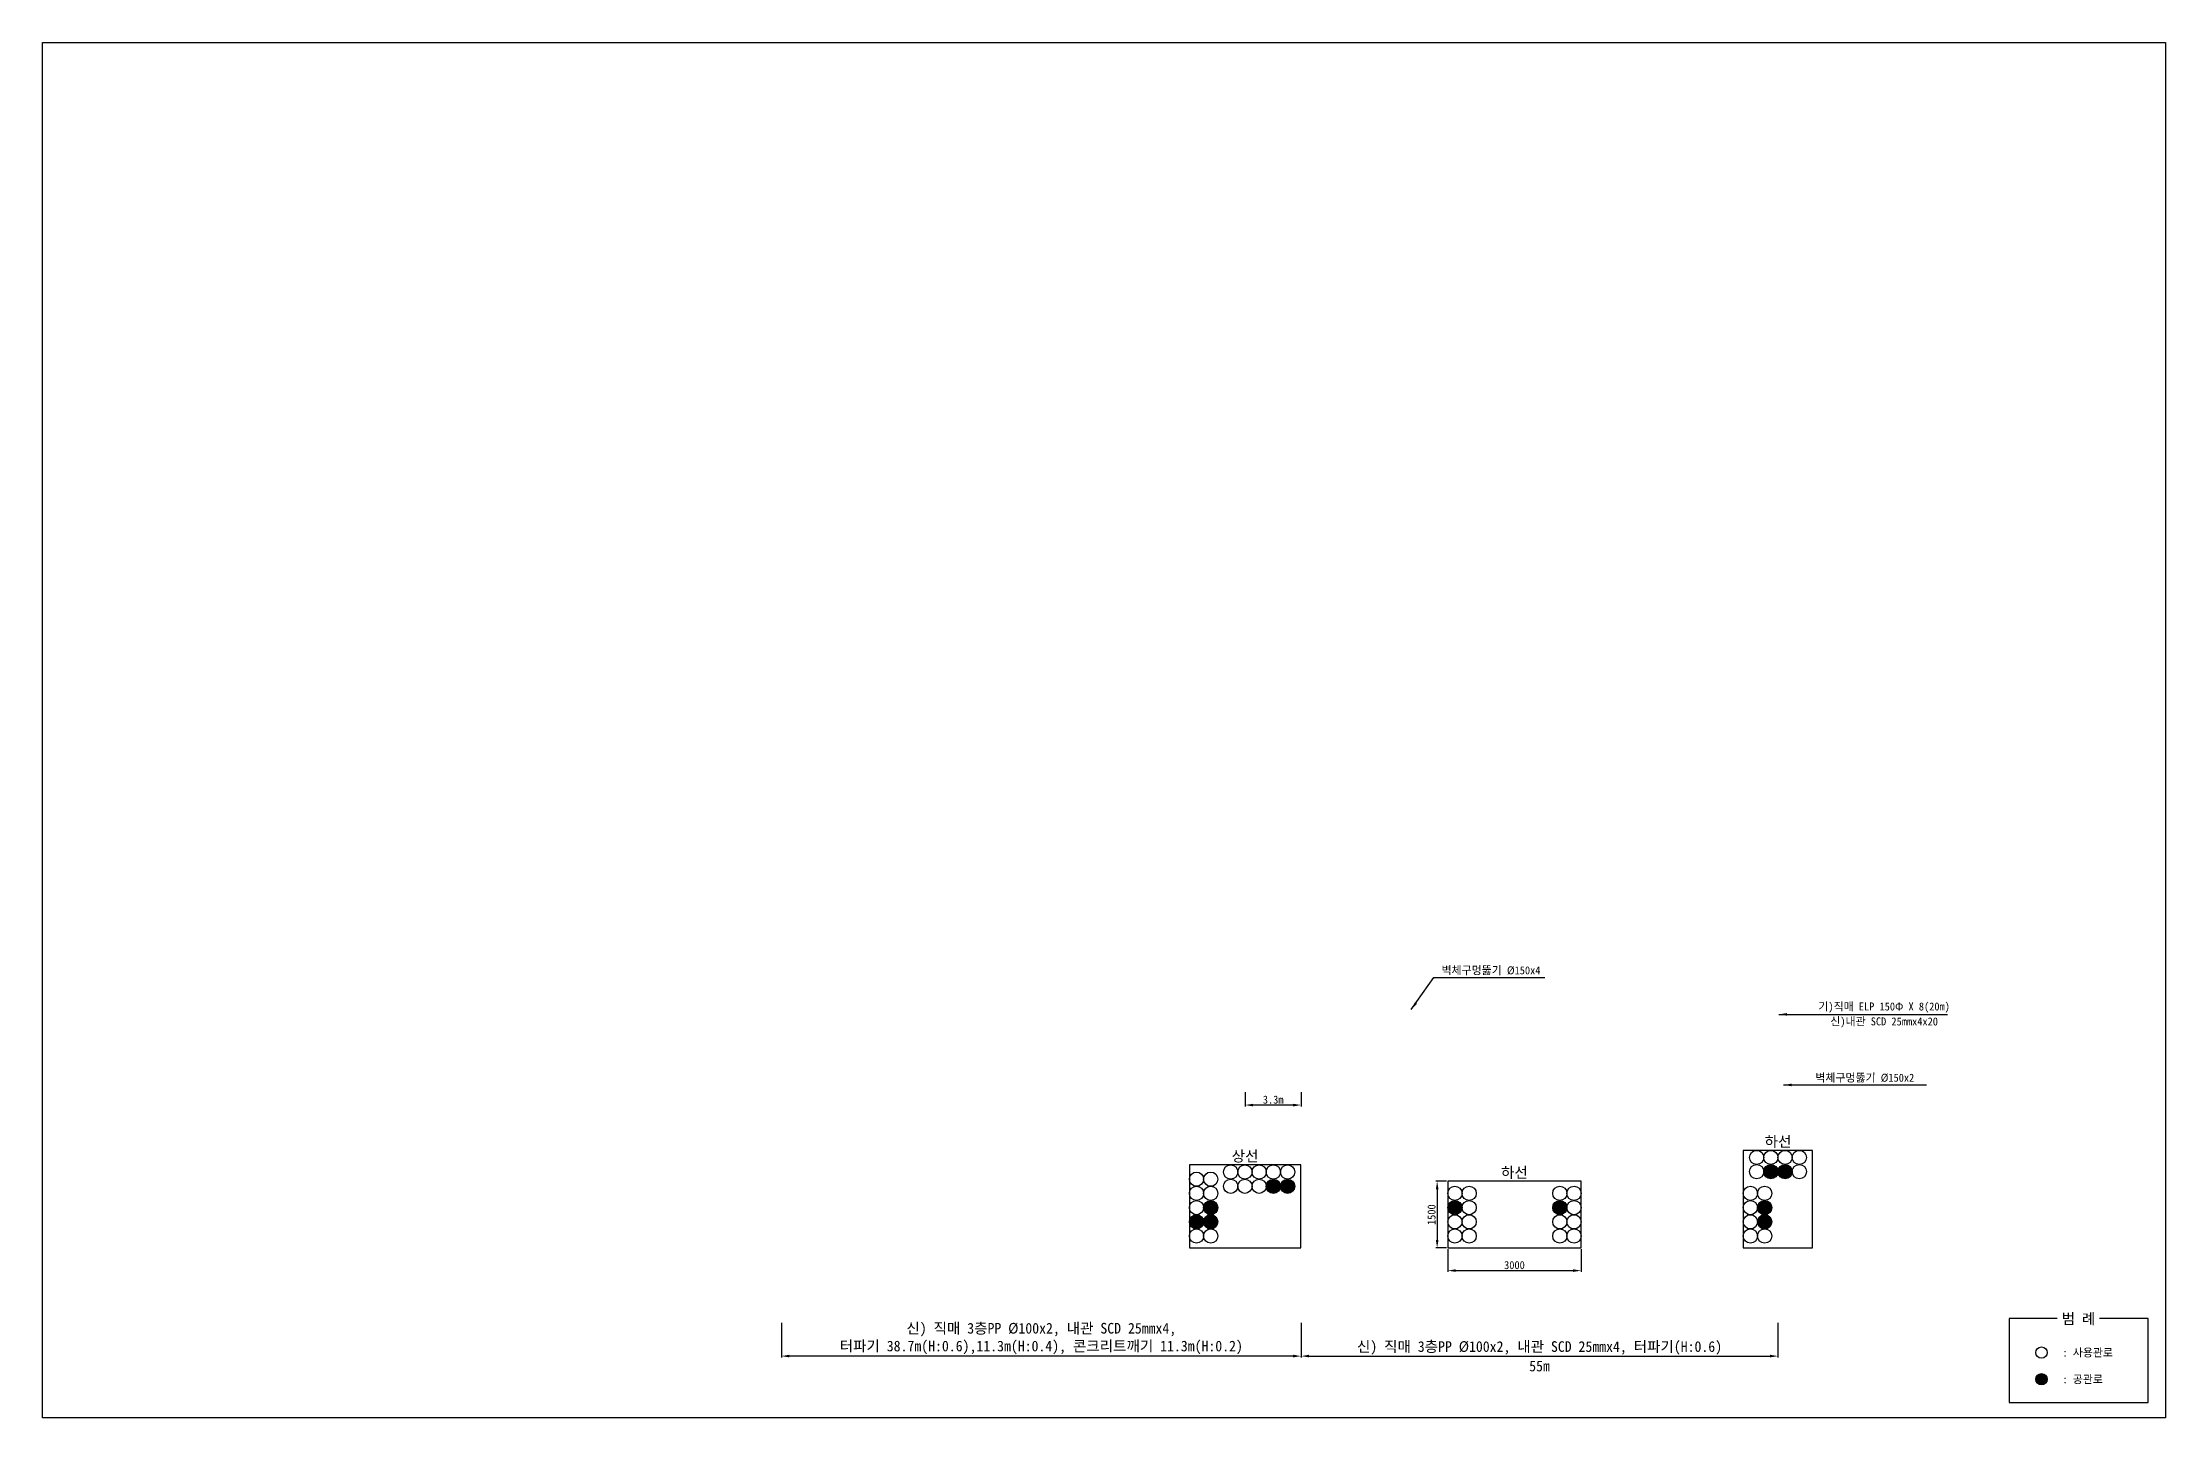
# Model space of a CAD drawing. Extents: x 60896 to 61431, y 63196 to 63294.
# Drawn here: x 60896.4 to 61015.8, y 63196.1 to 63274.4 of the extents above; entities that cross this region are included whole.
import ezdxf
from ezdxf.enums import TextEntityAlignment as Align

# ---------------------------------------------------------------- set-up
doc = ezdxf.new("R2010")
doc.units = 0
for name, color, linetype in [('TX-PAPR', 2, 'Continuous'), ('TZ-DIMS', 1, 'Continuous'), ('TZ-LEAL', 1, 'Continuous'), ('TZ-LEAT', 3, 'Continuous'), ('TZ-LINE', 7, 'Continuous'), ('TZ-TEX2', 3, 'Continuous'), ('TZ-TEXT', 6, 'Continuous')]:
    doc.layers.add(name, color=color, linetype=linetype)
doc.styles.get("Standard").update_dxf_attribs({"font": 'GulimChe.ttf'})
doc.dimstyles.new('D150', dxfattribs={"dimscale": 0.15, "dimtxt": 3, "dimasz": 3, "dimexe": 0.5, "dimexo": 0.5, "dimgap": 0.5, "dimtad": 1, "dimdec": 0, "dimzin": 1, "dimdsep": 46, "dimlunit": 6, "dimtxsty": 'Standard', "dimcen": 1, "dimclrd": 1, "dimclre": 1, "dimclrt": 3, "dimadec": 0, "dimazin": 0, "dimtfac": 1, "dimtdec": 0, "dimtix": 1, "dimtmove": 2, "dimatfit": 3, "dimfxl": 0, "dimtvp": 2, "dimlwd": -1, "dimlwe": -1, "dimarcsym": 0})

# ---------------------------------------------------------------- blocks, each defined once
blk = doc.blocks.new('*D6')
at = {"layer": 'Defpoints', "color": 0, "ltscale": 2}
for p in [(60975.43, 63210.35), (60974.83, 63206.6), (60975.43, 63206.6)]:
    blk.add_point(p, dxfattribs=at)
at = {"layer": 'TZ-DIMS', "color": 1, "ltscale": 2}
for p, q in [((60975.35, 63210.35), (60974.76, 63210.35)), ((60974.83, 63209.9), (60974.83, 63207.05)), ((60975.35, 63206.6), (60974.76, 63206.6))]:
    blk.add_line(p, q, dxfattribs=at)
for points in [[(60974.76, 63209.9), (60974.91, 63209.9), (60974.83, 63210.35)], [(60974.76, 63207.05), (60974.91, 63207.05), (60974.83, 63206.6)]]:
    blk.add_solid(points, dxfattribs=at)
at = {"layer": 'TZ-DIMS', "color": 3, "ltscale": 2, "insert": (60974.52, 63208.47), "char_height": 0.45, "attachment_point": 5, "rotation": 90}
blk.add_mtext('1500', dxfattribs=at)
blk = doc.blocks.new('*D7')
at = {"layer": 'Defpoints', "color": 0, "ltscale": 2}
for p in [(60975.43, 63206.6), (60982.93, 63206.6), (60982.93, 63205.32)]:
    blk.add_point(p, dxfattribs=at)
at = {"layer": 'TZ-DIMS', "color": 1, "ltscale": 2}
for p, q in [((60975.43, 63206.52), (60975.43, 63205.25)), ((60982.93, 63206.52), (60982.93, 63205.25)), ((60975.88, 63205.32), (60982.48, 63205.32))]:
    blk.add_line(p, q, dxfattribs=at)
for points in [[(60975.88, 63205.4), (60975.88, 63205.25), (60975.43, 63205.32)], [(60982.48, 63205.4), (60982.48, 63205.25), (60982.93, 63205.32)]]:
    blk.add_solid(points, dxfattribs=at)
at = {"layer": 'TZ-DIMS', "color": 3, "ltscale": 2, "insert": (60979.18, 63205.63), "char_height": 0.45, "attachment_point": 5}
blk.add_mtext('3000', dxfattribs=at)
blk = doc.blocks.new('*D3')
at = {"layer": 'Defpoints', "color": 0, "ltscale": 2}
for p in [(60964.03, 63215.44), (60967.18, 63215.44), (60964.03, 63214.64)]:
    blk.add_point(p, dxfattribs=at)
at = {"layer": 'TZ-DIMS', "color": 1, "ltscale": 2}
for p, q in [((60964.03, 63215.37), (60964.03, 63214.56)), ((60967.18, 63215.37), (60967.18, 63214.56)), ((60966.73, 63214.64), (60964.48, 63214.64))]:
    blk.add_line(p, q, dxfattribs=at)
for points in [[(60964.48, 63214.71), (60964.48, 63214.56), (60964.03, 63214.64)], [(60966.73, 63214.71), (60966.73, 63214.56), (60967.18, 63214.64)]]:
    blk.add_solid(points, dxfattribs=at)
at = {"layer": 'TZ-DIMS', "color": 3, "ltscale": 2, "insert": (60965.61, 63214.94), "char_height": 0.45, "width": 0.2959, "attachment_point": 5}
blk.add_mtext('3.3m', dxfattribs=at)
blk = doc.blocks.new('*D4')
at = {"layer": 'Defpoints', "color": 0, "ltscale": 2}
for p in [(60967.18, 63202.45), (60994, 63202.45), (60994, 63200.51)]:
    blk.add_point(p, dxfattribs=at)
at = {"layer": 'TZ-TEXT', "color": 1, "ltscale": 2}
for p, q in [((60967.18, 63202.38), (60967.18, 63200.44)), ((60994, 63202.38), (60994, 63200.44)), ((60967.63, 63200.51), (60993.55, 63200.51))]:
    blk.add_line(p, q, dxfattribs=at)
for points in [[(60967.63, 63200.59), (60967.63, 63200.44), (60967.18, 63200.51)], [(60993.55, 63200.59), (60993.55, 63200.44), (60994, 63200.51)]]:
    blk.add_solid(points, dxfattribs=at)
at = {"layer": 'TZ-TEXT', "color": 3, "ltscale": 2, "insert": (60980.59, 63200.97), "char_height": 0.6, "attachment_point": 5}
blk.add_mtext('{\\C6;신) 직매 3층PP Ø100x2, 내관 SCD 25mmx4, 터파기(H:0.6)}', dxfattribs=at)
blk = doc.blocks.new('*D5')
at = {"layer": 'Defpoints', "color": 0, "ltscale": 2}
for p in [(60937.95, 63202.45), (60967.18, 63202.45), (60937.95, 63200.51)]:
    blk.add_point(p, dxfattribs=at)
at = {"layer": 'TZ-TEXT', "color": 1, "ltscale": 2}
for p, q in [((60937.95, 63202.38), (60937.95, 63200.44)), ((60967.18, 63202.38), (60967.18, 63200.44)), ((60966.73, 63200.51), (60938.4, 63200.51))]:
    blk.add_line(p, q, dxfattribs=at)
for points in [[(60938.4, 63200.59), (60938.4, 63200.44), (60937.95, 63200.51)], [(60966.73, 63200.59), (60966.73, 63200.44), (60967.18, 63200.51)]]:
    blk.add_solid(points, dxfattribs=at)
at = {"layer": 'TZ-TEXT', "color": 3, "ltscale": 2, "insert": (60952.57, 63201.5), "char_height": 0.6, "attachment_point": 5}
blk.add_mtext('{\\C6;신) 직매 3층PP Ø100x2, 내관 SCD 25mmx4,\\P터파기 38.7m(H:0.6),11.3m(H:0.4), 콘크리트깨기 11.3m(H:0.2)}', dxfattribs=at)

msp = doc.modelspace()

# ---------------------------------------------------------------- hatches: boundary and pattern name
at = {"layer": 'TZ-LINE', "ltscale": 2}
h = msp.add_hatch(color=256, dxfattribs=at)
h.dxf.hatch_style = 1
h.paths.add_polyline_path([(60965.22, 63210.07, 1), (60966.02, 63210.07, 1)])
h = msp.add_hatch(color=256, dxfattribs=at)
h.dxf.hatch_style = 1
h.paths.add_polyline_path([(60966.02, 63210.07, 1), (60966.82, 63210.07, 1)])
h = msp.add_hatch(color=256, dxfattribs=at)
h.dxf.hatch_style = 1
h.paths.add_polyline_path([(60993.2, 63210.89, 1), (60994, 63210.89, 1)])
h = msp.add_hatch(color=256, dxfattribs=at)
h.dxf.hatch_style = 1
h.paths.add_polyline_path([(60994, 63210.89, 1), (60994.8, 63210.89, 1)])
h = msp.add_hatch(color=256, dxfattribs=at)
h.dxf.hatch_style = 1
h.paths.add_polyline_path([(60961.7, 63208.87, 1), (60962.5, 63208.87, 1)])
h = msp.add_hatch(color=256, dxfattribs=at)
h.dxf.hatch_style = 1
h.paths.add_polyline_path([(60975.43, 63208.87, 1), (60976.23, 63208.87, 1)])
h = msp.add_hatch(color=256, dxfattribs=at)
h.dxf.hatch_style = 1
h.paths.add_polyline_path([(60981.33, 63208.87, 1), (60982.13, 63208.87, 1)])
h = msp.add_hatch(color=256, dxfattribs=at)
h.dxf.hatch_style = 1
h.paths.add_polyline_path([(60992.85, 63208.87, 1), (60993.65, 63208.87, 1)])
h = msp.add_hatch(color=256, dxfattribs=at)
h.dxf.hatch_style = 1
h.paths.add_polyline_path([(60960.9, 63208.07, 1), (60961.7, 63208.07, 1)])
h = msp.add_hatch(color=256, dxfattribs=at)
h.dxf.hatch_style = 1
h.paths.add_polyline_path([(60961.7, 63208.07, 1), (60962.5, 63208.07, 1)])
h = msp.add_hatch(color=256, dxfattribs=at)
h.dxf.hatch_style = 1
h.paths.add_polyline_path([(60992.85, 63208.07, 1), (60993.65, 63208.07, 1)])
h = msp.add_hatch(color=256, dxfattribs=at)
h.dxf.hatch_style = 1
h.paths.add_polyline_path([(61008.5, 63199.21, 1), (61009.14, 63199.21, 1)])

# ---------------------------------------------------------------- linework, layer by layer
at = {"layer": 'TX-PAPR'}
msp.add_lwpolyline([(60896.4, 63274.43), (61015.8, 63274.43), (61015.8, 63197.03), (60896.4, 63197.03)], close=True, dxfattribs=at)
at = {"layer": 'TZ-LEAL', "elevation": 0.35}
msp.add_lwpolyline([(60974.64, 63221.82), (60980.89, 63221.82)], dxfattribs=at)
at = {"layer": 'TZ-LINE', "ltscale": 2, "elevation": 0.23}
for points in [[(60992.05, 63206.6), (60995.94, 63206.6), (60995.94, 63212.09), (60992.05, 63212.09)], [(60960.9, 63206.6), (60967.17, 63206.6), (60967.17, 63211.27), (60960.9, 63211.27)], [(60975.43, 63206.6), (60982.93, 63206.6), (60982.93, 63210.35), (60975.43, 63210.35)]]:
    msp.add_lwpolyline(points, close=True, dxfattribs=at)
msp.add_lwpolyline([(61009.71, 63202.62), (61007, 63202.62), (61007, 63197.91), (61014.81, 63197.91), (61014.81, 63202.62), (61012.09, 63202.62)], dxfattribs=at)
at = {"layer": 'TZ-LINE', "ltscale": 2}
for centre, radius in [((60992.8, 63211.69, 0.23), 0.4), ((60993.6, 63211.69, 0.23), 0.4), ((60994.4, 63211.69, 0.23), 0.4), ((60995.2, 63211.69, 0.23), 0.4), ((60961.3, 63210.47, 0.23), 0.4), ((60962.1, 63210.47, 0.23), 0.4), ((60963.22, 63210.87, 0.23), 0.4), ((60963.22, 63210.07, 0.23), 0.4), ((60964.02, 63210.87, 0.23), 0.4), ((60964.02, 63210.07, 0.23), 0.4), ((60964.82, 63210.87, 0.23), 0.4), ((60964.82, 63210.07, 0.23), 0.4), ((60965.62, 63210.87, 0.23), 0.4), ((60965.62, 63210.07, 0.23), 0.4), ((60966.42, 63210.87, 0.23), 0.4), ((60966.42, 63210.07, 0.23), 0.4), ((60992.8, 63210.89, 0.23), 0.4), ((60993.6, 63210.89, 0.23), 0.4), ((60994.4, 63210.89, 0.23), 0.4), ((60995.2, 63210.89, 0.23), 0.4), ((60961.3, 63209.67, 0.23), 0.4), ((60961.3, 63208.87, 0.23), 0.4), ((60962.1, 63209.67, 0.23), 0.4), ((60962.1, 63208.87, 0.23), 0.4), ((60975.83, 63209.67, 0.23), 0.4), ((60975.83, 63208.87, 0.23), 0.4), ((60976.63, 63209.67, 0.23), 0.4), ((60976.63, 63208.87, 0.23), 0.4), ((60981.73, 63209.67, 0.23), 0.4), ((60981.73, 63208.87, 0.23), 0.4), ((60982.53, 63209.67, 0.23), 0.4), ((60982.53, 63208.87, 0.23), 0.4), ((60992.45, 63209.67, 0.23), 0.4), ((60992.45, 63208.87, 0.23), 0.4), ((60993.25, 63209.67, 0.23), 0.4), ((60993.25, 63208.87, 0.23), 0.4), ((60961.3, 63208.07, 0.23), 0.4), ((60962.1, 63208.07, 0.23), 0.4), ((60975.83, 63208.07, 0.23), 0.4), ((60976.63, 63208.07, 0.23), 0.4), ((60981.73, 63208.07, 0.23), 0.4), ((60982.53, 63208.07, 0.23), 0.4), ((60992.45, 63208.07, 0.23), 0.4), ((60993.25, 63208.07, 0.23), 0.4), ((60961.3, 63207.27, 0.23), 0.4), ((60962.1, 63207.27, 0.23), 0.4), ((60975.83, 63207.27, 0.23), 0.4), ((60976.63, 63207.27, 0.23), 0.4), ((60981.73, 63207.27, 0.23), 0.4), ((60982.53, 63207.27, 0.23), 0.4), ((60992.45, 63207.27, 0.23), 0.4), ((60993.25, 63207.27, 0.23), 0.4), ((61008.82, 63200.71, 0.23), 0.32), ((61008.82, 63199.21, 0.23), 0.32)]:
    msp.add_circle(centre, radius, dxfattribs=at)

# ---------------------------------------------------------------- texts
at = {"layer": 'TZ-LEAT'}
msp.add_text('기)직매 ELP 150Φ X 8(20m)', height=0.45, dxfattribs=at).set_placement((60999.97, 63220.16, 0.23), align=Align.MIDDLE)
at = {"layer": 'TZ-TEX2'}
for s, p in [('하선', (60994, 63212.59, 0.23)), ('상선', (60964.03, 63211.77, 0.23)), ('하선', (60979.18, 63210.85, 0.23)), ('범 례', (61010.9, 63202.62, 0.23))]:
    msp.add_text(s, height=0.6, dxfattribs=at).set_placement(p, align=Align.MIDDLE)
for s, p in [(': 사용관로', (61010, 63200.71, 0.23)), (': 공관로', (61010, 63199.21, 0.23))]:
    msp.add_text(s, height=0.45, dxfattribs=at).set_placement(p, align=Align.MIDDLE_LEFT)
at = {"layer": 'TZ-TEXT'}
for s, p in [('벽체구멍뚫기 Ø150x4', (60977.86, 63222.23, 0.35)), ('신)내관 SCD 25mmx4x20', (60999.97, 63219.32, 0.23))]:
    msp.add_text(s, height=0.45, rotation=359.9482, dxfattribs=at).set_placement(p, align=Align.MIDDLE)
msp.add_text('벽체구멍뚫기 Ø150x2', height=0.45, rotation=359.9482, dxfattribs=at).set_placement((60996.1, 63216.18, 0.23), align=Align.MIDDLE_LEFT)
at = {"layer": 'TZ-TEXT', "ltscale": 2, "insert": (60980.59, 63199.95, 0.23), "char_height": 0.6, "attachment_point": 5}
msp.add_mtext('55m', dxfattribs=at)

# ---------------------------------------------------------------- dimensions: what is measured, and where the dimension line sits
at = {"layer": 'TZ-DIMS', "ltscale": 2}
for base, p1, p2, text, picture, middle in [((60964.03, 63214.64, 0.23), (60967.18, 63215.44, 0.23), (60964.03, 63215.44, 0.23), '<>.3m', '*D3', (60965.61, 63214.94, 0.23)), ((60982.93, 63205.32, 0.23), (60975.43, 63206.6, 0.23), (60982.93, 63206.6, 0.23), '3000', '*D7', (60979.18, 63205.63, 0.23))]:
    dim = msp.add_linear_dim(base=base, p1=p1, p2=p2, text=text, dimstyle='D150', dxfattribs=at)
    dim.commit()
    dim.dimension.update_dxf_attribs({"geometry": picture, "text_midpoint": middle})
dim = msp.add_linear_dim(base=(60974.83, 63206.6, 0.23), p1=(60975.43, 63210.35, 0.23), p2=(60975.43, 63206.6, 0.23), angle=90, text='1500', dimstyle='D150', dxfattribs=at)
dim.commit()
dim.dimension.update_dxf_attribs({"geometry": '*D6', "text_midpoint": (60974.52, 63208.47, 0.23)})
at = {"layer": 'TZ-TEXT', "ltscale": 2}
for base, p2, text, picture, middle in [((60937.95, 63200.51, 0.23), (60937.95, 63202.45, 0.23), '{\\C6;신) 직매 3층PP Ø100x2, 내관 SCD 25mmx4,\\P터파기 38.7m(H:0.6),11.3m(H:0.4), 콘크리트깨기 11.3m(H:0.2)}', '*D5', (60952.57, 63201.5, 0.23)), ((60994, 63200.51, 0.23), (60994, 63202.45, 0.23), '{\\C6;신) 직매 3층PP Ø100x2, 내관 SCD 25mmx4, 터파기(H:0.6)}', '*D4', (60980.59, 63200.97, 0.23))]:
    dim = msp.add_linear_dim(base=base, p1=(60967.18, 63202.45, 0.23), p2=p2, text=text, dimstyle='D150', override={"dimtxt": 4}, dxfattribs=at)
    dim.commit()
    dim.dimension.update_dxf_attribs({"geometry": picture, "text_midpoint": middle})

# ---------------------------------------------------------------- leaders
at = {"layer": 'TZ-LEAL'}
for points in [[(60973.38, 63220.01, 0.35), (60974.64, 63221.82, 0.12)], [(60994.05, 63219.74, 0.23), (61003.53, 63219.74)], [(60994.32, 63215.77, 0.23), (61002.35, 63215.77, 0)]]:
    msp.add_leader(points, dimstyle='D150', dxfattribs=at)

doc.saveas('drawing.dxf')
